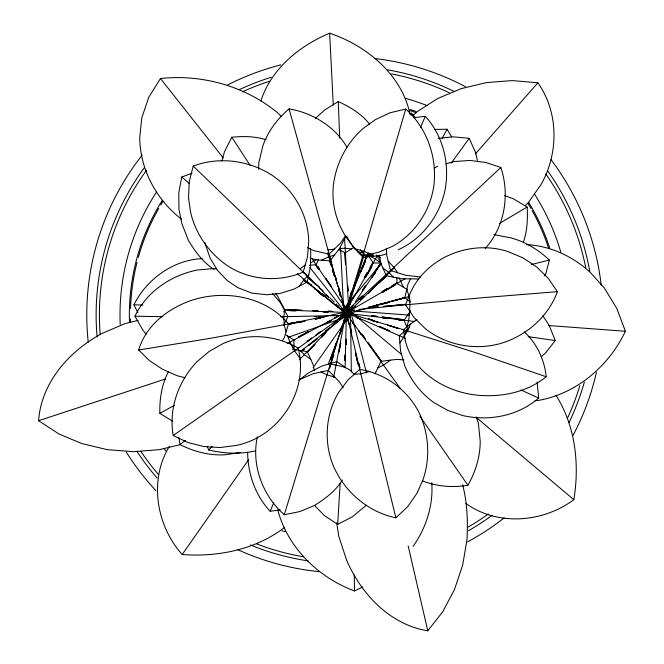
<?xml version="1.0" encoding="UTF-8"?>
<svg xmlns="http://www.w3.org/2000/svg" width="664" height="664" viewBox="0 0 664 664"><rect width="100%" height="100%" fill="white"/><g stroke="black" fill="none" stroke-linecap="round" stroke-linejoin="round"><path stroke-width="1" d="M346.135 317.101L346.16 313.308M348.832 309.266L349.09 313.4M346.143 321.069L346.193 317.002M346.201 320.969L345.131 367.731M258.661 169.295L258.794 162.896L262.795 146.088C267.799 131.447 277.336 118.823 289.064 108.879C312.545 112.822 334.781 126.442 346.957 147.151M341.752 299.754L342.45 302.211M172.665 421.267L159.866 413.365C159.443 399.139 161.742 384.663 168.266 371.906M340.159 483.4L337.669 524.369L324.422 515.588L314.528 505.495M409.563 310.86L409.987 304.328L409.124 295.878C423.981 258.014 469.83 239.14 507.786 251.523L522.941 257.848L536.57 266.878L548.273 278.324L557.395 291.662C548.182 317.101 525.83 336.142 500.15 343.628C474.544 350.609 446.183 345.214 425.317 328.68L414.203 317.699L405.438 304.776L358.801 309.474M315.217 283.661L319.359 287.13C315.475 284.557 304.162 272.647 303.299 272.257M346.035 308.436L346.301 306.884M345.438 314.462L345.529 313.441M465.887 503.461C497.718 526.386 543.003 522.626 573.829 499.668C579.705 464.277 575.422 425.898 555.934 395.213M409.613 312.321L408.617 320.753L406.783 327.037L407.464 328.796M272.688 293.604L280.631 303.05L284.549 310.221L283.586 319.508M180.384 444.606L159.451 449.644L133.331 451.678L107.161 449.644L82.087 443.635L72.617 439.726L58.781 433.866L38.587 420.71C41.334 382.381 69.205 351.198 101.766 333.577L124.932 323.642L138.112 320.405M192.029 173.329L181.745 176.998L178.774 192.884L178.956 209.251L181.886 223.743L188.452 240.468C195.116 251.573 203.068 262.363 214.082 269.484M344.832 317.973L345.504 314.387M344.176 321.691L344.898 317.898M344.243 321.625L336.698 361.581M336.673 361.714L333.66 377.351M344.002 309.457L342.757 303.656L342.914 305.141M257.358 436.846C251.15 465.165 262.712 495.776 284.283 514.749L299.862 511.562L314.479 505.445C325.136 498.822 335.71 490.945 342.325 480.039M307.316 281.86L310.387 266.862L310.777 251.747L310.237 248.369M344.657 307L330.058 260.877M346.052 311.092L345.629 313.076L347.521 315.674L345.471 313.059M404.891 297.53L408.003 284.084L410.651 278.589M193.207 166.091L189.248 181.654L188.535 197.847L190.618 212.414C195.681 234.176 209.359 253.424 227.81 265.94C250.021 280.382 278.963 282.507 303.207 272.091L307.507 256.885L308.735 241.198C308.054 214.538 293.563 189.273 271.269 174.732L270.995 174.59C248.079 160.173 218.68 156.438 193.207 166.091L303.207 272.091M346.201 308.021L348.957 300.493M493.95 234.608L511.023 237.903C525.473 241.862 538.521 249.788 549.344 260.064L545.949 273.253L544.646 275.801M386.689 253.772L382.032 255.258L366.52 257.043L356.394 282.54M365.2 259.558L360.344 272.555L368.229 252.801L373.824 256.196M347.687 309.524L363.299 257.582M221.842 161.053L224.507 151.658L231.836 137.24C243.24 136.078 255.059 136.236 266.056 139.739M362.702 255.499C342.192 238.949 330.813 212.264 333.286 185.978C335.826 163.825 346.55 142.785 363.49 128.218L375.434 119.62L390.117 112.747L405.737 109.054L362.843 255.54M353.148 290.815L356.203 282.432M362.801 255.681L348.027 304.477M284.283 514.749L328.323 370.512M282.424 340.765L284.441 337.254L288.5 324.073M328.373 370.363L344.018 320.156M260.869 100.986C271.103 68.915 299.373 45.833 329.634 33.2C366.719 45.675 401.371 74.343 409.978 113.868M363.341 257.441L364.337 254.229M339.91 295.248L341.155 297.314M346.824 308.345L348.102 304.394M345.305 316.039L346.234 313.184M343.985 320.197L345.338 316.006M345.77 308.951L344.325 311.781M410.983 115.212L411.68 113.27L415.448 117.86M345.728 317.757L346.666 315.201M523.547 241.713C527.257 230.599 527.88 218.68 527.141 207.043L513.513 198.843L504.565 195.606M344.342 321.567L345.819 317.683M344.425 321.5L328.323 363.972M348.135 313.591L349.355 313.242L348.285 312.852L351.297 312.528L350.218 313.358L349.181 313.2L351.297 312.528L348.409 312.437L347.571 312.595L351.297 312.528L349.181 313.2L351.206 313.682L351.223 311.516M247.655 452.599C247.946 474.079 255.291 495.518 270.223 511.288L273.692 502.706M184.999 377.716L177.354 375.774L162.572 369.3L149.383 360.552L138.651 350.003C145.831 325.659 167.511 308.868 190.626 300.659C224.075 289.313 264.919 295.995 288.433 323.758M405.563 304.61L409.124 295.878M416.992 319.392L410.485 324.049L407.621 330.979L404.393 335.835C409.231 368.553 440.888 389.444 471.589 394.466C497.469 398.292 525.49 393.544 546.215 376.754C544.48 359.855 536.869 343.305 524.178 331.826M409.115 327.8L406.8 329.659L403.463 337.461L399.911 342.964L400.599 351.19L404.907 366.179C411.232 380.563 420.918 393.387 433.824 402.525L447.727 410.402L462.966 415.606C489.169 421.557 518.103 415.88 538.678 398.101L537.143 381.999M420.461 127.571L425.3 116.291C443.577 136.244 450.092 164.88 444.83 191.107C439.194 216.389 422.105 238.932 398.342 249.706M345.38 313.001C344.085 314.113 346.11 312.985 345.072 312.495M400.276 388.49L380.87 361.473L374.994 373.915M422.437 480.877C436.87 486.529 452.665 487.824 467.912 485.243C475.607 471.681 480.379 456.367 480.18 440.672L478.354 423.184L476.362 416.984M283.711 325.186L287.902 316.745M345.056 313.383C345.579 312.985 344.367 313.914 345.147 313.2M354.825 284.906L356.12 282.374M316.114 264.562L318.504 259.981M349.447 298.725L350.841 295.023L350.658 296.335L351.953 293.903M346.027 236.185L339.57 248.402L330.124 260.786M442.141 138.303L447.071 129.256L435.028 129.405M169.312 446.449C148.744 480.288 156.314 525.614 182.185 554.523C217.958 557.245 255.806 549.56 284.632 527.415M340.557 247.855L343.612 308.976L345.836 310.735L346.127 311.69L344.541 308.237L343.678 308.851M373.185 262.986L348.119 307.382M373.251 262.853L377.426 255.416M413.074 546.406C426.072 528.046 433.476 505.271 431.741 482.753M526.403 244.642C550.091 245.73 572.766 256.287 590.13 272.257L604.198 287.827L616.748 308.303L625.413 331.278C608.88 365.947 576.717 393.702 538.404 400.417L534.976 400.649M344.209 314.163L346.193 310.827M346.102 310.893L348.21 307.324M283.694 311.765L284.657 310.146M146.229 334.083L143.009 330.348L134.958 316.213C146.702 291.554 171.287 275.07 197.681 269.966L213.791 268.555L216.597 268.837M137.938 312.786L133.937 304.784C146.719 279.079 173.246 259.931 202.213 258.611M345.612 311.109L345.836 310.735L343.578 308.976L344.541 308.237A4.656 4.656 0 0 1 351.264 311.291M281.453 116.648L277.51 112.689C245.124 86.137 202.03 74.003 160.472 78.526L148.744 97.301L141.781 117.901L139.755 137.199C139.755 169.121 156.422 199.781 181.43 219.161M351.654 293.123L352.65 291.961M350.899 308.851L353.123 305.448M355.298 301.937L381.103 263.517M345.504 235.72L340.483 243.148L328.829 254.412L328.962 255.034L328.829 254.412M182.185 554.523L248.543 459.837M313.118 367.682L350.766 313.964M410.759 310.694L404.119 320.156L353.132 314.08M451.122 163.286L469.207 138.328L475.69 152.845L477.391 160.381M204.778 242.609L210.106 258.13L217.676 270.547L227.428 280.772L237.82 287.653L251.888 293.148L267.044 294.733L279.876 293.496L293.92 289.147L299.232 286.3L304.228 279.469L308.752 274.863M542.853 315.69L549.244 325.543L555.245 340.549L545.476 353.074L541.11 356.85M336.714 522.759L338.764 536.163L346.6 560.125C361.257 594.122 389.843 624.658 427.774 630.8L442.672 611.859L454.475 589.516L462.692 565.072L467.041 539.185C467.879 520.949 467.273 502.532 462.634 484.811M326.373 294.758L329.112 297.729L323.36 292.077L322.729 291.189L323.152 290.807L319.06 287.421L322.729 291.189M365.964 257.956L365.59 258.412L366.088 256.827L366.943 257.25L360.344 249.647M381.302 263.467L343.554 308.934A4.656 4.656 0 0 0 348.915 316.446L350.675 314.802L351.38 312.503L348.409 312.437L346.857 314.039M366.47 505.138L352.152 516.966L337.669 524.369M475.283 154.015L537.915 82.792C558.814 112.523 558.731 153.052 541.235 184.252L528.129 202.869L525.191 205.641M349.637 300.053L349.032 300.576M343.57 313.923L346.234 311.125M485.218 248.427C504.756 227.005 510.043 194.718 500.847 167.494L485.766 162.472L470.054 160.456L454.242 161.551L445.851 163.825M340.898 316.828L307.316 351.596M340.848 316.844L343.678 313.889M307.133 276.141L305.523 273.618L303.714 272.663L311.374 279.752L307.391 275.875M307.216 351.696L299.331 359.763M344.915 313.458L344.633 312.08M374.977 286.358L352.078 308.818M207.185 446.341L208.712 449.976L212.422 446.366M375.044 286.425L386.207 275.718M386.315 275.618L394.383 267.849M413.108 115.428L417.05 111.718L437.775 98.471L461.198 88.636L486.272 82.643L496.813 81.755L512.301 80.593L537.915 82.792M500.847 167.494L390.59 270.389M359.656 369.433L348.019 379.908L338.582 392.499C324.937 415.357 323.476 444.482 334.598 468.693L334.756 468.958C346.376 493.41 369.201 512.309 395.877 517.812L407.555 506.798L416.834 493.501L422.877 480.089C430.272 459.007 429.035 435.418 420.163 414.967C409.099 391.021 385.967 373.533 359.929 369.466M315.325 118.499L324.596 110L338.283 101.584C350.061 106.879 361.498 113.893 369.599 124.151M315.749 288.981L307.299 281.976M300.842 351.596L304.502 348.774L301.381 351.331M399.479 335.569L406.8 329.659M344.035 316.778L347.272 314.197L345.969 310.852M403.538 329.593L410.485 324.049M344.143 316.761L300.568 351.389M299.016 380.123L308.461 372.894L321.932 366.047L336.59 361.614M330.166 298.036L334.282 302.07M178.981 437.709L179.952 444.548L185.522 440.332M300.003 268.903L305.249 264.928M343.114 315.74L346.301 313.416M339.819 318.189L343.222 315.724M339.926 318.18L298.277 348.16M298.153 348.243L173.229 435.493C168.49 408.858 178.325 381.186 196.834 361.863L209.094 351.497L222.988 343.628C247.074 332.764 275.535 334.863 298.178 348.11M403.82 359.905L396.823 359.382L390.49 360.137L383.568 365.059L377.741 368.014M310.403 263.027L316.911 259.325M344.558 238.368L345.454 252.718L353.207 247.846M347.728 312.014L396.956 283.478L396.84 277.685M527.141 207.043L499.428 223.444M347.894 313.591L347.529 313.806L349.87 315.707L347.803 316.836L347.106 314.031L348.666 314.379L348.932 316.421L348.683 314.354L347.894 313.591L346.724 313.923M397.089 283.403L405.264 278.648M347.621 312.014L349.936 310.677M159.866 413.365L174.275 405.372M293.903 340.043L334.996 317.99M287.172 343.678L293.77 340.117M299.232 286.3L307.249 281.993M342.325 314.113L345.786 312.354M334.947 317.99L338.856 315.981M338.748 315.989L342.441 314.105M434.131 168.092L437.734 166.299M277.751 510.035L277.892 510.425C287.985 547.983 318.488 577.555 354.493 590.935L362.785 586.934M310.188 258.047L315.906 259.782L321.517 260.213L328.78 256.794L334.531 255.009M347.886 313.574L347.098 313.939L378.314 304.884M307.374 247.672L313.715 250.618L329.585 254.229L328.838 254.602M299.115 379.8L312.819 373.84L328.257 370.387M349.737 315.583L288.317 337.295M165.577 378.953L38.587 420.71M409.763 113.859L411.68 113.27M373.176 254.652L363.523 257.507M348.658 309.075L390.473 270.497L386.664 255.001L386.382 249.017M404.94 297.646L409.223 296.476L406.733 289.479M404.799 297.688L373.185 306.071L403.148 298.277L388.689 302.004M368.935 371.674L360.793 373.782L354.236 374.33M531.225 264.562L549.344 260.064M341.728 312.943L288.608 323.916M362.917 255.657L378.239 252.403L392.698 246.228C416.013 233.272 431.683 208.72 434.248 182.235L434.248 181.919C436.406 154.936 426.097 127.156 405.737 109.054M299.605 322.281L304.942 321.202L288.774 324.248L294.177 323.21M288.466 323.949L210.571 338.3L138.651 350.003M405.596 304.859L485.11 297.489L557.395 291.662M240.393 452.516L225.038 454.782C209.367 455.687 193.855 451.62 179.952 444.548M254.876 451.022C239.646 454.433 223.818 453.537 208.712 449.976M418.718 278.955L401.463 278.747L386.323 275.743M270.223 511.288L280.233 509.869M381.078 361.324L390.49 360.137M289.064 108.879L327.991 249.93L334.515 249.116M413.265 117.727L425.3 116.291M438.132 138.403L453.014 136.817L469.207 138.328M309.316 265.376L315.856 264.621M346.475 310.843L350.401 310.428M350.293 310.387L354.476 309.955M339.445 248.543L345.097 248.253L351.605 248.876M342.4 315.267L346.135 315.101M338.441 315.458L342.499 315.325M334.274 315.657L288.043 316.595M334.224 315.632L338.54 315.508M280.44 316.703L287.894 316.496L284.549 310.221M348.409 312.437L351.356 312.462L350.21 313.441L348.243 313.308L350.642 314.777L351.173 313.698L348.243 313.308M373.301 262.986L380.605 263.06L375.409 259.018L367.989 255.059L373.118 262.786M162.746 316.678L134.958 316.213M133.937 304.784L142.818 305.058M284.814 309.997L341.711 312.321M341.669 312.296L345.869 312.536M321.517 260.213L329.883 260.811M625.413 331.278L548.464 325.518M349.189 310.644L409.049 315.101M420.528 276.954L405.687 275.269L390.59 270.53M349.04 313.649L353.215 314.138M404.227 320.214L414.784 321.534M354.277 374.737C348.625 366.121 338.64 366.096 329.751 363.689M528.154 336.656L555.245 340.549M307.2 351.58L292.724 349.297M346.625 236.367L353.555 247.572L357.423 251.548L363.731 253.067M355.489 315.475L403.347 329.676M351.663 314.462L355.522 315.508M356.004 249.075L364.113 251.324L370.064 254.138M403.488 329.717L478.204 353.497L546.215 376.754M343.197 387.759L339.42 381.875L335.038 377.31L326.995 374.803L321.061 371.998M344.583 312.105L345.048 312.254L344.674 312.022M356.46 317.077L399.288 335.644M292.973 349.148L295.837 350.368M348.7 313.798L352.518 315.45M352.451 315.358L356.485 317.118M399.429 335.702L405.355 338.3M520.958 389.976L538.678 398.101M367.159 254.478L369.69 255.673M338.349 249.523L345.305 252.843M173.229 435.493L187.804 442.481L203.665 446.54L219.975 447.553L236.268 445.453C278.996 436.763 309.2 391.071 298.244 348.368M341.562 309.075L340.707 308.619L344.699 312.503M397.055 283.545L407.547 289.595M286.084 334.947L293.812 339.976M336.748 361.614L344.342 366.619M377.326 255.557L380.48 257.665M371.375 289.836L378.654 282.822M314.271 370.412L313.084 364.561L310.793 359.415L304.336 354.659L300.028 350.443M379.31 255.101L380.713 262.828L382.896 267.941L389.253 272.779L393.387 277.145M404.882 297.754L410.236 302.02M335.727 305.091L314.777 288.126M311.657 285.47L307.374 282.001L311.565 285.553M341.387 310.096L344.458 312.578M341.786 309.864L344.624 312.163M338.175 307.548L341.437 310.204M336.963 305.125L336.482 304.734L340.026 308.179M335.718 305.05L338.823 307.523M307.191 281.893L297.215 273.717M338.217 307.648L303.514 279.37M303.29 279.652L306.876 282.623L303.207 279.743M349.198 310.37L401.571 354.501M476.196 417.39L573.829 499.668M181.745 176.998L189.506 183.662M357.423 251.548L363.216 257.416M328.472 370.553L335.038 377.31M344.931 310.395L343.578 308.976L343.753 310.735M388.174 261.151L393.893 267.335L397.628 272.738M275.568 293.538L277.436 295.87L284.756 309.897M309.922 267.559L343.977 310.611M160.472 78.526L223.195 157.874M347.388 315.101L347.72 315.541M347.704 315.425L380.87 361.291M299.53 357.705L294.559 350.816L291.662 344.956M419.839 416.154L467.912 485.243M347.056 310.096L349.247 313.317M344.732 306.776L347.064 310.212M344.74 306.884L316.064 264.662M315.973 264.538L311.781 258.313M250.112 165.353L231.836 137.24M447.071 129.256L451.678 137.025M399.097 277.909L403.446 287.23M376.546 255.034L381.053 263.309M329.585 254.42L329.585 254.229M307.341 351.779L310.793 359.415M382.896 267.941L386.199 275.535M339.777 292.276L338.515 287.338L340.474 296.161M338.167 305.772L338.623 306.876M404.119 320.305L406.783 327.037M287.678 336.001L289.902 342.201L294.044 349.521L293.853 340.242M344.674 306.901L345.927 310.793M330.008 260.744L327.576 252.893M336.374 303.954L336.59 304.693M327.991 249.93L337.851 286.367M350.725 311.541L366.445 372.844M286.093 331.958L284.192 324.787L283.893 319.201M395.877 517.812L359.78 369.508M359.747 369.358L348.143 319.716M408.169 545.849L427.774 630.8M347.255 315.765L348.119 319.824M346.691 313.308L347.231 315.881M409.223 296.476L410.07 301.091M403.363 329.776L404.393 335.835M399.296 335.76L399.911 342.964M348.783 309.374L345.355 252.876M329.634 33.2L333.295 105.103M339.711 138.145L338.283 101.584M351.347 371.948L350.492 313.972M354.269 574.941L354.493 590.935M130.6 322.015A214.372 214.372 0 0 1 130.517 318.911M130.567 308.611A214.372 214.372 0 0 1 137.025 262.297M138.344 257.325A214.372 214.372 0 0 1 158.729 208.504M160.804 204.952A214.372 214.372 0 0 1 162.954 201.424M409.323 110.415A214.372 214.372 0 0 1 416.228 112.722M527.913 203.308A214.372 214.372 0 0 1 531.059 208.637M532.071 210.43A214.372 214.372 0 0 1 548.713 248.543M596.455 372.305A258.072 258.072 0 0 1 573.015 435.468M504.159 517.895A258.072 258.072 0 0 1 467.713 541.816M319.077 571.646A258.072 258.072 0 0 1 237.314 549.46M156.007 490.754A258.072 258.072 0 0 1 126.334 452.159M88.229 342.118A258.072 258.072 0 0 1 142.196 155.094M227.544 85A258.072 258.072 0 0 1 280.864 64.856M374.745 58.532A258.072 258.072 0 0 1 465.456 86.71M551.02 159.642A258.072 258.072 0 0 1 601.26 285.562M285.039 531.623A224.855 224.855 0 0 1 282.042 530.768M165.759 450.831A224.855 224.855 0 0 1 163.925 448.374M120.209 324.605A224.855 224.855 0 0 1 156.43 192.162M405.671 98.388A224.855 224.855 0 0 1 427.234 105.642M534.537 194.112A224.855 224.855 0 0 1 560.823 252.287M129.48 322.521A215.518 215.518 0 0 1 162.24 200.412M410.111 109.469A215.518 215.518 0 0 1 415.963 111.419M528.635 202.304A215.518 215.518 0 0 1 549.668 247.805M584.361 381.983A248.726 248.726 0 0 1 569.098 422.478M491.974 515.422A248.726 248.726 0 0 1 468.56 530.652M308.079 560.864A248.726 248.726 0 0 1 250.378 544.953M157.136 478.038A248.726 248.726 0 0 1 137.232 451.827M97.102 336.88A248.726 248.726 0 0 1 144.603 167.345M239.555 89.524A248.726 248.726 0 0 1 271.227 77.281M387.718 69.861A248.726 248.726 0 0 1 454.325 91.524M547.817 171.088A248.726 248.726 0 0 1 589.773 271.476M579.871 385.618A245.439 245.439 0 0 1 567.371 418.428M488.306 514.019A245.439 245.439 0 0 1 468.286 527.009M303.431 556.789A245.439 245.439 0 0 1 256.437 543.824M158.43 474.511A245.439 245.439 0 0 1 140.984 451.528M100.189 334.382A245.439 245.439 0 0 1 146.578 170.2M242.65 91.723A245.439 245.439 0 0 1 269.559 81.265M391.37 73.878A245.439 245.439 0 0 1 449.354 92.786M545.8 173.935A245.439 245.439 0 0 1 585.739 267.783M346.334 339.254L346.268 344.35L346.334 339.254M345.114 354.842L344.94 360.303L345.114 354.842M331.859 265.376L329.908 258.039L331.859 265.376M382.082 317.658L387.444 318.421L382.082 317.658M372.985 307.432L378.131 306.984L372.985 307.432M345.861 312.661L341.744 312.586L345.861 312.661M327.991 311.233L332.805 311.449L327.991 311.233M342.441 314.819L345.214 314.794L342.441 314.819M339.819 347.438L338.989 352.127L340.765 342.848L339.819 347.438M398.458 319.841L402.093 320.289L398.458 319.841M320.28 316.471L315.184 316.637L320.28 316.471M347.712 304.361L345.57 311.906L347.712 304.361M353.671 288.151L352.103 292.774L353.671 288.151M330.382 365.067L329.352 368.777L333.76 354.377L330.382 365.067M349.496 300.327L348.334 304.469L349.496 300.327M336.142 343.686L331.278 359.465L336.142 343.686M351.596 291.322L350.252 295.895L351.596 291.322M354.858 283.279L353.431 288.151L354.858 283.279M334.556 348.882L332.996 354.161L334.556 348.882M341.611 329.219L340.009 333.984L341.611 329.219M360.154 271.551L359.755 272.331L360.154 271.551M358.593 273.394L357.116 278.523L358.593 273.394M342.466 325.393L341.055 329.776L342.466 325.393M371.832 315.715L376.944 316.404L371.832 315.715M332.498 353.754L330.705 358.933L334.606 348.783L332.498 353.754M362.121 267.36L360.286 272.564L362.469 267.509L362.071 267.31M364.752 262.404L362.718 267.592L365.449 260.894L364.752 262.404M368.42 318.778L372.994 320.305L368.42 318.778M284.781 309.532L301.68 310.304L284.781 309.532M371.915 265.998L368.122 272.954L371.915 265.998M350.451 303.656L348.417 307.449L350.451 303.656M354.468 295.322L352.161 299.489L354.468 295.322M371.525 265.002L370.039 267.667L372.786 262.861L371.525 265.002M370.852 268.123L365.333 277.71L370.852 268.123M367.308 272.514L364.627 277.303L367.308 272.514M380.696 263.284L374.413 272.431L380.696 263.284M360.56 319.102L356.253 317.492L360.56 319.102M387.61 325.094L397.935 328.365L387.61 325.094M365.499 285.719L362.71 289.994L365.499 285.719M325.933 296.625L322.372 293.737L325.933 296.625M375.118 272.937L371.89 277.353L375.118 272.937M377.617 322.082L372.786 320.729L377.617 322.082M310.91 285.238L307.108 282.341L310.91 285.238M344.5 312.52L343.396 313.781L344.45 312.478M325.343 333.452L321.791 336.963L325.343 333.452M324.845 333.054L321.492 336.706L324.845 333.054M385.85 275.535L382.373 279.253L385.85 275.535M311.25 348.094L307.664 351.878L314.977 344.467L311.25 348.094M355.14 306.021L352.352 308.934L355.14 306.021M386.174 276.274L382.771 279.561L386.174 276.274M364.204 296.393L360.975 299.663L364.204 296.393M371.583 290.043L368.063 293.463L371.583 290.043M382.605 279.444L378.87 283.03L382.605 279.444M362.087 296.086L358.411 299.456L362.087 296.086M315.043 283.893L306.951 276.34L315.043 283.893M336.963 321.957L333.361 325.119L336.963 321.957M346.492 314.354L343.894 316.587L346.492 314.354M358.477 330.489L361.291 334.781L358.477 330.489M323.393 296.169L319.351 292.924L323.393 296.169M325.949 331.859L321.832 335.179L325.949 331.859M317.616 338.524L308.826 345.214L317.616 338.524M329.419 328.024L325.426 331.212L329.419 328.024M331.718 287.08L325.651 278.299L331.718 287.08M311.64 338.101L307.241 341.404L311.64 338.101M320.338 331.859L316.039 334.955L320.338 331.859M396.798 283.072L391.86 285.96L396.798 283.072M395.171 284.922L382.547 292.26L395.171 284.922M386.971 288.749L382.198 291.612L386.971 288.749M318.886 269.542L315.699 264.961L318.886 269.542M319.591 269.061L317.608 266.347L319.591 269.061M308.345 331.701L298.609 336.938L308.345 331.701M338.64 315.773L334.888 317.882L338.64 315.773M355.564 326.58L352.567 322.837L355.564 326.58M331.22 320.488L326.937 322.638L331.22 320.488M331.485 265.891L329.726 261.118L331.485 265.891M362.071 334.233L365.092 338.549L362.071 334.233M351.629 332.888L350.567 328.265L351.629 332.888M335.029 275.518L336.44 280.391L335.029 275.518M334.307 275.867L332.73 270.987L334.307 275.867M404.658 297.746L394.084 300.701L404.658 297.746M402.21 297.953L404.592 297.372L402.21 297.953M355.555 353.207L357.962 364.005L355.555 353.207M373.284 306.195L368.47 307.781L388.772 302.145L368.321 307.391L373.284 306.195M359.207 310.42L354.891 311.781L359.207 310.42M388.83 302.319L383.601 303.813L388.83 302.319M340.25 294.592L338.706 290.102L340.25 294.592M324.812 316.736L320.081 317.849L324.812 316.736M320.189 318.064L315.226 319.127L320.189 318.064M294.036 322.629L289.413 323.534L299.53 321.891L294.036 322.629M358.909 363.781L359.846 367.997L358.909 363.781M348.949 324.04L347.886 319.874L348.949 324.04M348.002 290.849L347.654 285.736L348.002 290.849M405.314 304.378L383.394 306.461L405.314 304.378M296.061 310.744L290.442 310.669L296.061 310.744M327.983 312.138L322.97 311.823L327.983 312.138M317.873 310.793L312.595 310.603L317.873 310.793M404.052 319.782L382.198 317.035L404.052 319.782M347.206 313.806L346.226 312.786L347.206 313.806M389.228 330.763L379.26 326.414L389.228 330.763M318.255 291.446L314.52 288.483L321.841 294.459L318.255 291.446M381.153 360.984L368.238 342.914L381.153 360.984M345.081 253.914L344.923 252.826L345.521 264.147L345.081 253.914M347.803 316.836L347.455 313.815L347.795 316.836"/></g></svg>
